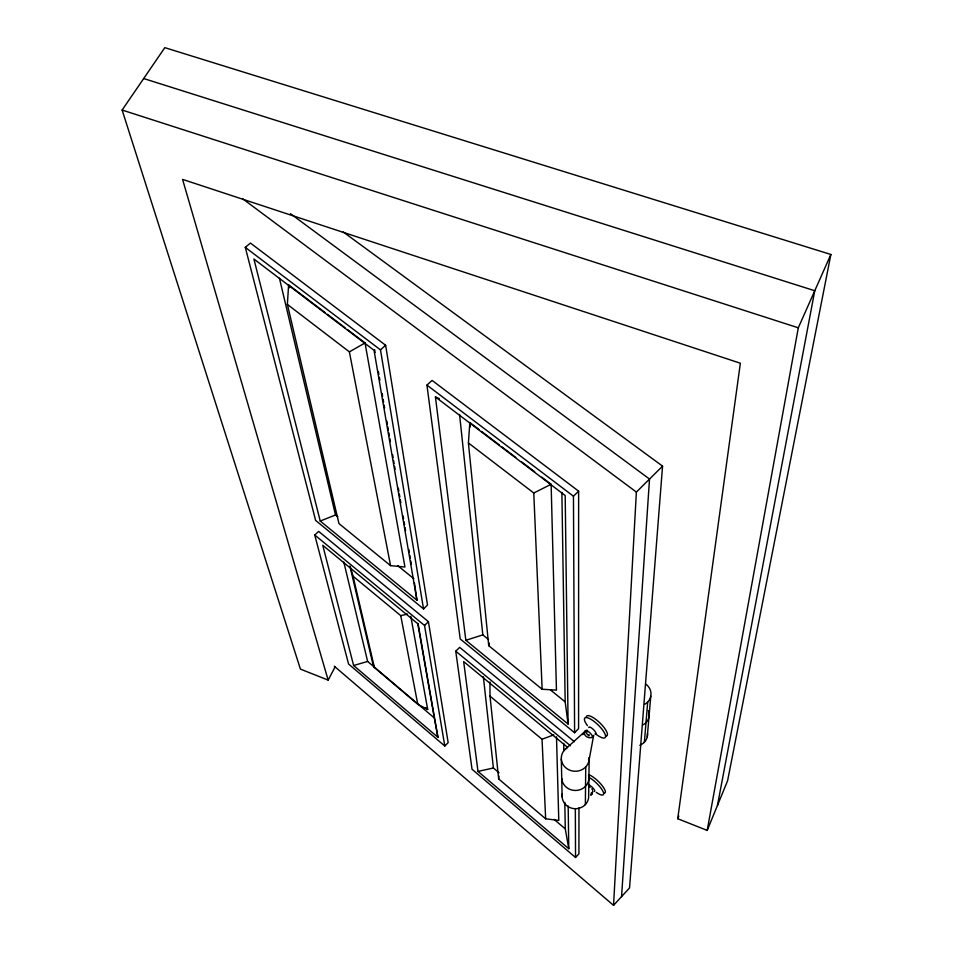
<?xml version="1.0" encoding="UTF-8"?>
<svg xmlns="http://www.w3.org/2000/svg" width="953" height="953" viewBox="0 0 953 953"><rect width="100%" height="100%" fill="white"/><g stroke="black" fill="none" stroke-linecap="round" stroke-linejoin="round"><path stroke-width="1.43" d="M578.626 491.164L578.578 728.604L574.588 732.738L460.216 638.963L426.944 385.107L432.09 380.402L578.626 491.164L573.456 496.215L574.588 732.738M578.959 807.834L578.924 853.864L575.541 857.474L472.033 769.25L455.76 651.209L459.668 647.361L574.409 741.72M585.368 804.582L585.726 766.939M334.265 666.195L613.541 905.35L636.378 492.082L662.561 466.136L343.235 231.972M347.392 329.535L365.035 342.937L404.954 567.023L390.563 565.641L338.958 523.566L287.377 304.412L288.604 284.876L325.056 312.56M556.504 736.824L558.78 820.438L545.652 818.818L498.669 778.946L498.872 775.98M621.559 896.618L649.517 479.061L290.474 213.698M541.709 477.131L551.132 484.291L556.445 690.127L542.138 689.245L488.722 645.681L468.411 442.966L469.829 422.536L479.264 429.696M662.561 466.136L629.54 887.91L613.541 905.35M644.371 742.22L647.695 702.039M647.301 736.633L650.768 696.226M677.726 818.722L740.362 363.224L182.571 179.39L328.154 680.108L300.409 669.101L122.127 110.048L164.821 47.65L830.873 254.463L727.604 780.733L707.197 830.408L677.726 818.722L678.834 816.078M707.197 830.408L798.304 327.808L830.873 254.463M588.942 760.935L593.648 735.382A4.848 3.55 22.4 0 1 592.659 736.943A4.848 3.514 22.8 0 1 586.083 736.3A4.848 3.514 22.8 0 1 585.392 731.046A4.848 3.55 22.4 0 1 587.358 730.272M717.466 805.416L814.767 290.736L143.689 78.539M488.722 645.681L489.27 643.096M328.154 680.108L335.182 666.755M582.783 734.656L585.392 731.046A4.813 4.265 -29.4 0 1 587.56 731.868M444.801 746.032L448.172 742.637L428.433 621.678L318.647 531.393L314.752 535.002L348.572 664.027L444.801 746.032L424.538 625.478L314.752 535.002M424.538 625.478L428.433 621.678M423.525 608.896L427.516 605.036L385.631 345.272L250.425 243.063L245.302 247.375L315.622 520.409L423.525 608.896L380.485 349.882L245.302 247.375M564.807 749.654L585.392 731.046M380.485 349.882L385.631 345.272M287.377 304.412L349.382 351.871L365.035 342.937M468.411 442.966L533.775 492.999L551.132 484.291M320.232 521.041L416.938 600.235L374.029 350.287L253.903 259.025L320.232 521.041L335.504 514.977L337.803 516.848M489.949 681.931L490.009 696.143L542.043 739.254L553.812 734.858M439.321 398.628L435.426 396.936L465.838 640.297L482.826 634.877L488.544 639.534M353.623 665.516L367.632 661.453L434.282 717.907L437.939 737.3L353.623 665.516L322.757 545.295L418.129 624.001L437.939 737.3M350.382 567.059L353.063 576.22L400.748 615.65L407.55 614.077M567.357 747.152L463.658 661.573L478.001 771.418L493.404 767.987L499.015 772.74M122.127 110.048L798.304 327.808M349.906 566.022L372.611 662.871L374.386 667.481L417.759 704.231L427.694 709.485L410.803 616.353M242.658 198.772L636.378 492.082M426.944 385.107L573.456 496.215M327.415 314.347L345.046 327.749M481.61 431.483L499.289 444.908M501.647 446.707L515.787 457.44M521.672 461.919L534.633 471.759M435.426 396.936L565.2 495.536L568.095 724.042L465.838 640.297M397.699 565.594L413.828 578.721M550.31 689.793L565.177 701.896L568.095 724.042M455.76 651.209L570.502 745.782M425.443 707.579L427.694 709.485M554.05 819.366L565.284 828.884L568.774 848.718L478.001 771.418M343.819 562.091L367.632 661.453M279.443 278.252L335.504 514.977M353.063 576.22L374.386 667.481M288.604 284.876L289.271 287.758M349.382 351.871L390.563 565.641M400.748 615.65L417.759 704.231M417.748 623.476L434.282 717.907M374.636 349.62L375.125 352.539M378.377 371.503L378.877 374.422M379.377 377.34L379.878 380.259M382.117 393.398L382.618 396.317M383.118 399.236L383.618 402.154M384.119 405.073L384.619 407.991M386.858 421.119L387.359 424.037M387.859 426.956L388.359 429.874M388.86 432.793L389.36 435.712M389.86 438.63L390.361 441.549M392.6 454.688L393.101 457.607M393.601 460.525L394.101 463.444M394.602 466.362L395.102 469.281M398.342 488.246L398.842 491.164M399.343 494.083L399.843 497.001M400.343 499.92L400.844 502.839M403.083 515.966L403.584 518.885M404.084 521.803L404.584 524.722M405.085 527.64L405.585 530.559M408.825 549.536L409.325 552.454M409.826 555.373L410.326 558.291M410.826 561.21L411.327 564.128M414.448 583.022L416.938 600.235M483.362 676.713L493.404 767.987M490.009 696.143L498.669 778.946M459.572 414.436L482.826 634.877M469.829 422.536L470.258 426.968M542.043 739.254L545.652 818.818M533.775 492.999L542.138 689.245M561.305 758.981L562.139 796.899M563.711 743.411L563.842 750.785M564.795 802.355L565.284 828.884M561.877 492.475L565.177 701.896M568.179 806.035L568.774 848.718M575.338 808.692L575.541 857.474M588.942 777.35A13.151 3.645 43.7 0 1 602.951 791.3A13.151 3.645 43.7 0 1 596.233 792.312M588.477 784.915A4.515 1.239 43.7 0 1 593.1 788.143A4.515 1.239 43.7 0 1 594.291 791.407M591.205 793.051A4.515 1.227 43.7 0 1 590.634 794.576M588.561 774.849A13.616 12.699 2.7 0 1 577.339 790.347A13.616 12.699 2.7 0 1 561.734 778.41M562.389 793.658A13.294 12.449 3.2 0 0 574.468 808.692A13.294 12.449 3.2 0 0 588.668 795.564L589.18 757.564A13.973 12.949 2.2 0 1 578.531 770.929A13.973 12.949 2.2 0 1 562.437 763.413A13.973 12.949 2.2 0 1 567.559 747.462M588.978 787.011A4.503 4.348 -82.9 0 1 590.062 787.333M591.813 788.798A4.503 4.348 -82.9 0 1 592.349 789.823M592.611 790.966A4.503 4.348 -82.9 0 1 591.646 794.266A4.503 4.348 -84.9 0 1 590.824 795.088M591.587 793.11A4.551 3.598 -79.7 0 1 591.646 794.266M588.62 774.61A13.151 3.657 43.7 0 1 601.617 784.938A13.151 3.657 43.7 0 1 603.976 793.241M587.453 725.662A14.128 4.229 43.9 0 1 589.538 718.55A14.128 4.229 43.9 0 1 605.095 734.251A14.128 4.229 43.9 0 1 595.78 734.06M588.74 727.568A4.848 1.441 43.9 0 1 593.79 729.903A4.848 1.441 43.9 0 1 594.91 733.953M586.44 733.25A4.848 1.429 43.9 0 0 589.002 735.895A4.813 4.265 -29.4 0 0 589.097 734.739M585.869 732.38A4.848 1.429 43.9 0 1 586.714 730.641A4.848 1.429 43.9 0 1 591.384 734.465A4.848 1.429 43.9 0 1 592.158 737.515M592.587 736.204A4.86 2.406 -42.7 0 1 592.659 736.943M586.262 717.299A14.116 4.253 43.9 0 1 599.723 722.731A14.116 4.253 43.9 0 1 605.929 736.121M648.433 710.569A13.461 12.282 6.2 0 1 643.382 724.733M647.48 733.488A13.139 12.044 6.7 0 1 639.82 745.282M646.158 684.349A13.795 12.508 5.7 0 1 645.014 704.184"/></g></svg>
